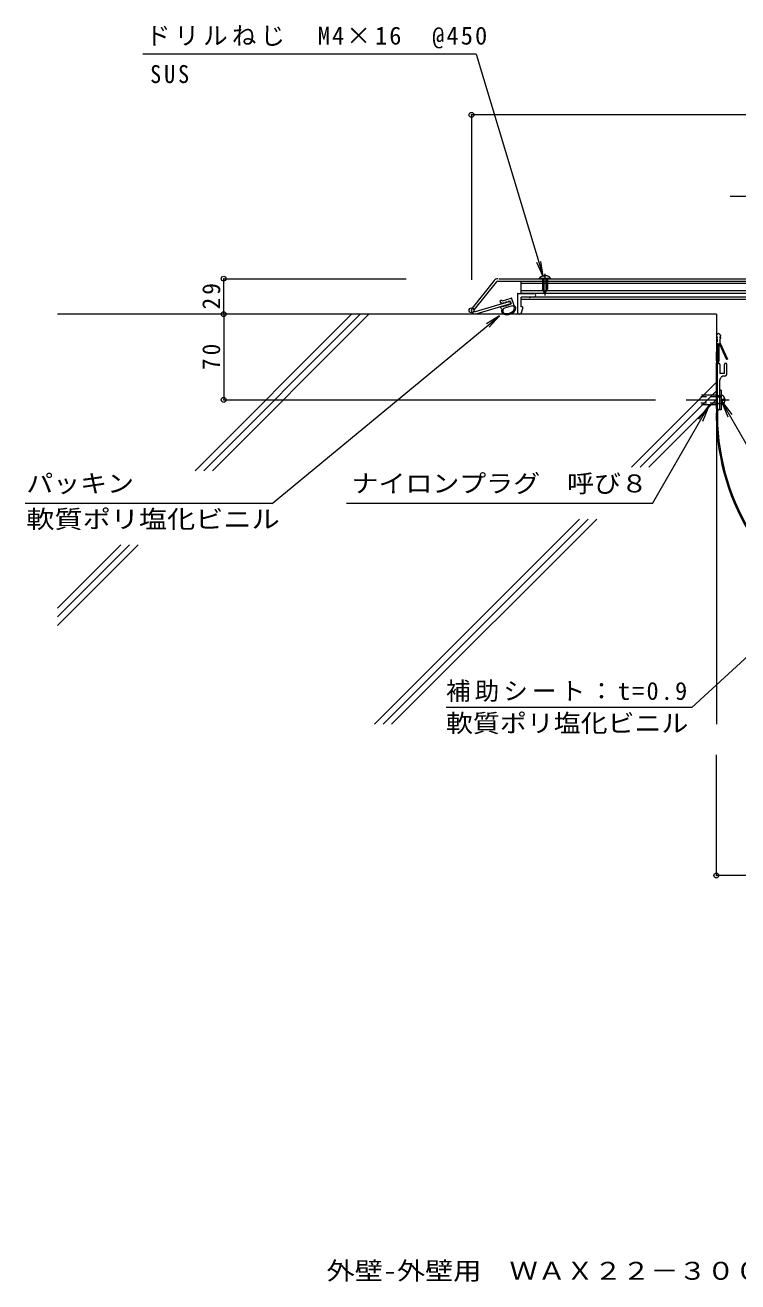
# Model space of a CAD drawing. Units: millimetres, scale not verified. Extents: x -599 to 627, y -675 to 352.
# Drawn here: x -599 to -17, y -675 to 352 of the extents above; entities that cross this region are included whole.
import ezdxf
from ezdxf.enums import TextEntityAlignment as Align

# ---------------------------------------------------------------- set-up
doc = ezdxf.new("R2010")
doc.units = ezdxf.units.MM
doc.header["$LTSCALE"] = 5
doc.header["$PDMODE"] = 32
doc.header["$PDSIZE"] = 4
doc.linetypes.add('CHAIN1', pattern=[8, 5, -1, 1, -1])
doc.linetypes.add('DASHED1', pattern=[1.8, 1.2, -0.6])
for name, color, linetype, lineweight in [('A-1', 2, 'Continuous', 9), ('A-3', 4, 'Continuous', 9), ('A-4', 7, 'Continuous', 9), ('A-5', 7, 'Continuous', 9), ('A-6', 6, 'Continuous', 5), ('A-D', 2, 'Continuous', 9), ('A-E', 4, 'Continuous', 9), ('A-F', 2, 'Continuous', 9)]:
    doc.layers.add(name, color=color, linetype=linetype, lineweight=lineweight)
doc.layers.add('F-5_F-5ﾚｲﾔ', color=2, linetype='Continuous')
doc.styles.add('ＭＳ ゴシック', font='')
doc.styles.get('ＭＳ ゴシック').set_extended_font_data('MS Gothic')

msp = doc.modelspace()

# ---------------------------------------------------------------- linework, layer by layer
at = {"layer": 'A-1'}
for p, q in [((-193.618, 132.567), (-193.618, 142.567)), ((226.382, 140.567), (-193.618, 140.567)), ((226.382, 134.567), (-193.618, 134.567)), ((-196.118, 132.567), (-183.118, 132.567)), ((226.382, 132.567), (-193.618, 132.567)), ((-193.618, 121.567), (-193.618, 129.567)), ((-186.618, 129.567), (-193.618, 129.567)), ((226.461, 129.567), (-193.618, 129.567)), ((-186.618, 129.566), (-193.618, 129.566)), ((226.382, 127.567), (-193.618, 127.567)), ((-186.52, 129.302), (-186.717, 129.528)), ((-186.618, 129.39), (-186.618, 129.566)), ((-186.328, 129.211), (-185.618, 129.566)), ((-183.118, 129.566), (-185.618, 129.566)), ((-194.736, 115.567), (-195.118, 115.567)), ((-192.418, 121.567), (-193.618, 121.567)), ((-193.298, 116.638), (-192.418, 119.59)), ((-192.418, 121.567), (-192.418, 119.59))]:
    msp.add_line(p, q, dxfattribs=at)
for centre, radius, start, end in [((-196.118, 132.067), 0.5, 90, 180), ((-186.418, 129.39), 0.2, 180, 296.56505), ((-183.118, 131.067), 1.5, 270, 90), ((-195.118, 117.067), 1.5, 180, 270), ((-194.736, 117.067), 1.5, 270, 343.39296)]:
    msp.add_arc(centre, radius, start, end, dxfattribs=at)
at = {"layer": 'A-3'}
for p, q in [((-33.6, 92.104), (-33.352, 93.363)), ((-32.564, 99.869), (-33.352, 99.081)), ((-33.352, 95.457), (-33.352, 93.363)), ((-32.14, 99.869), (-31.352, 99.081)), ((-31.352, 95.457), (-31.352, 92.457)), ((-34.102, 77.687), (-33.6, 92.104)), ((-33.304, 77.687), (-32.802, 91.866)), ((-32.802, 77.666), (-32.802, 91.866)), ((-33.304, 77.687), (-34.102, 77.687)), ((-34.101, 75.622), (-33.978, 75.737)), ((-34.101, 38.589), (-34.101, 75.622)), ((-33.978, 75.737), (-33.77, 75.937)), ((-33.77, 75.937), (-33.57, 76.141)), ((-33.57, 76.141), (-33.384, 76.352)), ((-33.384, 76.352), (-33.218, 76.574)), ((-33.218, 76.574), (-33.077, 76.81)), ((-33.202, 38.562), (-33.202, 75.691)), ((-33.186, 75.691), (-33.063, 75.806)), ((-33.077, 76.81), (-33.009, 76.953)), ((-33.063, 75.806), (-32.854, 76.006)), ((-33.009, 76.953), (-32.983, 77.017)), ((-32.983, 77.017), (-32.942, 77.129)), ((-32.942, 77.129), (-32.907, 77.244)), ((-32.907, 77.244), (-32.875, 77.361)), ((-32.875, 77.361), (-32.845, 77.479)), ((-32.854, 76.006), (-32.654, 76.21)), ((-32.845, 77.479), (-32.817, 77.597)), ((-32.817, 77.597), (-32.802, 77.666)), ((-32.654, 76.21), (-32.468, 76.421)), ((-32.468, 76.421), (-32.302, 76.643)), ((-32.302, 76.643), (-32.161, 76.879)), ((-32.161, 76.879), (-32.093, 77.022)), ((-32.093, 77.022), (-32.067, 77.086)), ((-32.067, 77.086), (-32.027, 77.198)), ((-32.027, 77.198), (-31.991, 77.313)), ((-31.991, 77.313), (-31.959, 77.43)), ((-31.959, 77.43), (-31.93, 77.548)), ((-31.93, 77.548), (-31.902, 77.666)), ((-31.902, 77.666), (-31.886, 77.736))]:
    msp.add_line(p, q, dxfattribs=at)
for points in [[(-33.352, 96.707), (-33.463, 96.567), (-33.647, 96.323), (-33.814, 96.071), (-33.954, 95.807), (-34.019, 95.646), (-34.031, 95.606), (-34.053, 95.537), (-34.072, 95.468), (-34.102, 95.358)], [(-33.352, 97.957), (-33.463, 97.817), (-33.647, 97.573), (-33.814, 97.321), (-33.954, 97.057), (-34.019, 96.896), (-34.031, 96.857), (-34.053, 96.787), (-34.072, 96.718), (-34.092, 96.648)], [(-33.352, 99.081), (-33.446, 98.973), (-33.604, 98.784), (-33.751, 98.59), (-33.882, 98.386), (-33.946, 98.262), (-33.971, 98.207), (-34.011, 98.111), (-34.048, 98.014), (-34.082, 97.915)], [(-31.352, 99.081), (-31.258, 98.973), (-31.1, 98.784), (-30.953, 98.59), (-30.823, 98.386), (-30.758, 98.262), (-30.733, 98.207), (-30.693, 98.111), (-30.656, 98.014), (-30.622, 97.915), (-30.602, 97.857)], [(-31.352, 97.957), (-31.242, 97.817), (-31.058, 97.573), (-30.889, 97.321), (-30.75, 97.057), (-30.685, 96.896), (-30.672, 96.857), (-30.651, 96.787), (-30.632, 96.718), (-30.613, 96.648), (-30.602, 96.607)], [(-31.352, 96.707), (-31.242, 96.567), (-31.058, 96.323), (-30.889, 96.071), (-30.75, 95.807), (-30.685, 95.646), (-30.672, 95.606), (-30.651, 95.537), (-30.632, 95.468), (-30.613, 95.398), (-30.602, 95.357)], [(-31.352, 92.457), (-25.028, 78.855), (-25.752, 78.518)], [(-31.902, 77.666), (-31.902, 91.742), (-25.752, 78.518)]]:
    msp.add_lwpolyline(points, dxfattribs=at)
for centre, radius, start, end in [((-33.359, 95.146), 2.811, 89.86011, 105.33086), ((-33.359, 93.896), 2.811, 89.86011, 105.33086), ((-33.359, 92.646), 2.811, 89.86011, 105.33086), ((-32.352, 99.657), 0.3, 45, 135), ((-31.345, 95.146), 2.811, 74.66914, 90.13989), ((-31.345, 93.896), 2.811, 74.66914, 90.13989), ((-31.345, 92.646), 2.811, 74.66914, 90.13989), ((152.331, 33.963), 186.49, 178.5787, 307.50912), ((152.331, 33.963), 185.59, 178.5787, 307.37263)]:
    msp.add_arc(centre, radius, start, end, dxfattribs=at)
at = {"layer": 'A-4'}
for p, q in [((-230.409, 327.987), (-502.409, 327.987)), ((-234.118, 278.382), (-234.118, 143.755)), ((265.882, 278.382), (-234.118, 278.382)), ((129.788, 211.652), (-22.9, 211.652)), ((-175.551, 146.394), (-177.573, 158.73)), ((-436.465, 115.567), (-436.465, 45.567)), ((-396.851, -38.972), (-211.235, 114.216)), ((-211.235, 114.216), (-221.832, 107.586)), ((-211.235, 114.216), (-219.755, 105.07)), ((-436.465, 45.567), (-83.726, 45.567)), ((-86.185, -38.972), (-39.587, 41.739)), ((-39.587, 41.739), (-48.718, 29.838)), ((-39.587, 41.739), (-45.327, 27.88)), ((-30.58, 45.517), (-21.449, 33.616)), ((-30.58, 45.517), (-24.84, 31.658)), ((43.933, -83.544), (-30.58, 45.517)), ((-396.851, -38.972), (-598.649, -38.972)), ((-86.185, -38.972), (-336.234, -38.972)), ((-54.056, -205.639), (-254.695, -205.639)), ((-34.102, -342.922), (-34.102, -244.38)), ((265.882, -342.922), (-34.102, -342.922))]:
    msp.add_line(p, q, dxfattribs=at)
at = {"layer": 'A-4', "color": 3}
for p, q in [((-211.873, 144.567), (244.254, 144.567)), ((-214.055, 141.812), (-231.9, 119.377)), ((-230.834, 117.796), (-202.46, 126.2)), ((-201.892, 124.283), (-202.483, 126.279))]:
    msp.add_line(p, q, dxfattribs=at)
at = {"layer": 'A-4'}
for points in [[(-230.409, 327.987), (-175.551, 146.394), (-180.697, 157.786)], [(-436.465, 115.567), (-436.465, 144.567), (-287.489, 144.567)]]:
    msp.add_lwpolyline(points, dxfattribs=at)
at = {"layer": 'A-4', "color": 3}
for centre, radius, start, end in [((-212.489, 140.567), 4, 90, 141.5), ((-212.489, 140.567), 2, 90, 141.5), ((-231.118, 118.755), 1, 141.5, 286.5)]:
    msp.add_arc(centre, radius, start, end, dxfattribs=at)
at = {"layer": 'A-4'}
for p in [(-234.118, 278.382), (-436.465, 144.567), (-436.465, 115.567), (-234.118, 118.755), (-436.465, 45.567), (-34.102, -342.922)]:
    msp.add_point(p, dxfattribs=at)
at = {"layer": 'A-5', "color": 3}
for p, q in [((-215.62, 143.057), (-233.465, 120.622)), ((-230.266, 115.878), (-201.892, 124.283))]:
    msp.add_line(p, q, dxfattribs=at)
at = {"layer": 'A-5'}
msp.add_lwpolyline([(-54.056, -205.639), (42.336, -117.287), (34.303, -126.863)], dxfattribs=at)
at = {"layer": 'A-5', "color": 3}
msp.add_arc((-231.118, 118.755), 3, 141.5, 286.5, dxfattribs=at)
at = {"layer": 'A-6'}
for p, q in [((-34.102, 115.567), (-572.156, 115.567)), ((-459.835, -12.226), (-332.042, 115.567)), ((-452.764, -12.226), (-324.971, 115.567)), ((-445.693, -12.226), (-317.9, 115.567)), ((-34.102, 115.567), (-34.102, -219.38)), ((-103.307, -9.251), (-34.102, 59.954)), ((-96.236, -9.251), (-34.102, 52.883)), ((-89.165, -9.251), (-34.102, 45.812)), ((-313.435, -219.38), (-145.997, -51.942)), ((-306.364, -219.38), (-138.926, -51.942)), ((-299.293, -219.38), (-131.855, -51.942)), ((-572.156, -124.547), (-520.471, -72.862)), ((-572.156, -131.618), (-513.4, -72.862)), ((-572.156, -138.689), (-506.329, -72.862))]:
    msp.add_line(p, q, dxfattribs=at)
at = {"layer": 'A-D'}
for p, q in [((-211.559, 142.567), (-44.914, 142.567)), ((-176.118, 138.867), (-176.118, 138.485)), ((-40.914, 142.567), (222.252, 142.567)), ((-196.618, 132.067), (-196.618, 117.067))]:
    msp.add_line(p, q, dxfattribs=at)
at = {"layer": 'A-E', "color": 2}
for p, q in [((-178.818, 144.855), (-178.818, 144.567)), ((-169.418, 144.855), (-178.818, 144.855)), ((-169.418, 144.567), (-178.818, 144.567)), ((-176.118, 144.567), (-176.118, 141.534)), ((-175.518, 144.567), (-175.518, 134.992)), ((-174.618, 147.046), (-174.618, 146.646)), ((-173.618, 146.646), (-174.618, 146.646)), ((-173.618, 147.046), (-173.618, 146.646)), ((-172.718, 144.567), (-172.718, 134.992)), ((-172.118, 144.567), (-172.118, 136.031)), ((-169.418, 144.855), (-169.418, 144.567)), ((-176.118, 141.534), (-176.118, 136.031)), ((-174.118, 132.567), (-176.118, 136.031)), ((-174.118, 132.567), (-172.118, 136.031))]:
    msp.add_line(p, q, dxfattribs=at)
at = {"layer": 'A-E', "color": 2, "linetype": 'CHAIN1'}
msp.add_line((-174.118, 148.473), (-174.118, 130.946), dxfattribs=at)
at = {"layer": 'A-E', "color": 3}
for p, q in [((-212.489, 142.567), (-194.618, 142.567)), ((-212.184, 142.567), (244.254, 142.567))]:
    msp.add_line(p, q, dxfattribs=at)
at = {"layer": 'A-E'}
for p, q in [((-209.778, 126.785), (-211.046, 125.93)), ((-211.046, 125.93), (-209.836, 124.334)), ((-209.42, 124.614), (-209.836, 124.334)), ((-209.42, 124.614), (-207.96, 124.542)), ((-209.1, 126.673), (-208.86, 126.357)), ((-208.86, 126.357), (-201.677, 128.578)), ((-208.081, 125.028), (-207.96, 124.542)), ((-208.081, 125.028), (-206.62, 124.956)), ((-206.741, 125.442), (-206.62, 124.956)), ((-206.741, 125.442), (-205.281, 125.371)), ((-205.64, 122.527), (-204.484, 123.424)), ((-205.402, 125.856), (-205.281, 125.371)), ((-205.402, 125.856), (-203.941, 125.785)), ((-204.305, 122.957), (-204.484, 123.424)), ((-204.305, 122.957), (-203.149, 123.853)), ((-204.062, 126.271), (-203.941, 125.785)), ((-204.062, 126.271), (-202.601, 126.199)), ((-202.97, 123.386), (-203.149, 123.853)), ((-202.97, 123.386), (-201.815, 124.282)), ((-202.303, 125.701), (-201.815, 124.282)), ((-199.407, 123.434), (-201.063, 128.241)), ((-208.489, 122.137), (-208.31, 121.669)), ((-208.31, 121.669), (-207.154, 122.566)), ((-200.828, 122.499), (-207.949, 120.21)), ((-206.975, 122.098), (-207.154, 122.566)), ((-206.975, 122.098), (-205.819, 122.995)), ((-205.64, 122.527), (-205.819, 122.995))]:
    msp.add_line(p, q, dxfattribs=at)
msp.add_lwpolyline([(-209.848, 120.095), (-210.396, 121.524), (-208.489, 122.137)], dxfattribs=at)
at = {"layer": 'A-E', "color": 2}
for start, end in [(94.70146, 140.39801), (39.60199, 85.29808)]:
    msp.add_arc((-174.118, 140.967), 6.1, start, end, dxfattribs=at)
at = {"layer": 'A-E'}
for centre, start, end in [((-209.498, 126.371), 37.17761, 124), ((-201.529, 128.1), 14, 107.17989), ((-199.88, 123.271), 321.65065, 19), ((-209.381, 120.274), 201, 273.19142)]:
    msp.add_arc(centre, 0.5, start, end, dxfattribs=at)
for major_axis, ratio, start_param, end_param in [((5.695, 1.961), 0.6759, 2.57895806, 6.78885435), ((4.75, 1.636), 0.6113, 2.37724145, 6.98016546)]:
    msp.add_ellipse((-203.829, 119.381), major_axis=major_axis, ratio=ratio, start_param=start_param, end_param=end_param, dxfattribs=at)
at = {"layer": 'A-F'}
for p, q in [((-33.202, 38.562), (-33.202, 74.567)), ((-31.202, 74.567), (-31.202, 67.067)), ((-27.452, 67.067), (-27.452, 74.567)), ((-25.452, 67.061), (-25.452, 74.567)), ((-27.452, 67.067), (-31.202, 67.067)), ((-31.202, 37.567), (-31.202, 61.567)), ((-30.202, 53.567), (-31.202, 53.567)), ((-30.202, 53.567), (-30.202, 37.567)), ((-33.202, 49.367), (-46.202, 49.367)), ((-46.202, 41.767), (-33.202, 41.767)), ((-33.202, 48.117), (-30.202, 48.117)), ((-33.202, 43.017), (-30.202, 43.017)), ((-31.202, 42.317), (-33.202, 42.317)), ((-30.202, 48.817), (-31.202, 48.817)), ((-30.202, 42.317), (-31.202, 42.317)), ((-30.202, 42.317), (-31.202, 42.317)), ((-27.302, 46.467), (-27.302, 44.667)), ((-30.202, 37.567), (-31.202, 37.567))]:
    msp.add_line(p, q, dxfattribs=at)
at = {"layer": 'A-F', "linetype": 'CHAIN1'}
msp.add_line((-58.726, 45.567), (-19.2, 45.567), dxfattribs=at)
at = {"layer": 'A-F', "linetype": 'DASHED1'}
for p, q in [((-33.202, 48.117), (-46.77, 48.117)), ((-33.202, 43.017), (-46.77, 43.017)), ((-28.936, 45.071), (-28.936, 46.062)), ((-27.786, 46.062), (-28.936, 46.062)), ((-27.786, 45.071), (-28.936, 45.071))]:
    msp.add_line(p, q, dxfattribs=at)
at = {"layer": 'A-F', "color": 5, "lineweight": 5}
msp.add_line((-28.064, 45.93), (-27.893, 46.101), dxfattribs=at)
at = {"layer": 'A-F'}
msp.add_lwpolyline([(-30.202, 48.817), (-31.202, 48.817), (-33.202, 48.817)], dxfattribs=at)
for centre, radius, start, end in [((-32.202, 74.567), 1, 0, 180), ((-26.452, 74.567), 1, 0, 180), ((-27.702, 61.567), 3.5, 87.39308, 180), ((-27.452, 67.061), 2, 267.39302, 0), ((-30.202, 46.467), 2.9, 0, 90), ((-30.202, 44.667), 2.9, 270, 0), ((-32.202, 38.567), 1, 180, 359.29224)]:
    msp.add_arc(centre, radius, start, end, dxfattribs=at)
at = {"layer": 'A-F', "linetype": 'DASHED1'}
for centre, start, end in [((-27.786, 46.562), 270, 14.41449), ((-27.786, 44.571), 345.58551, 90)]:
    msp.add_arc(centre, 0.5, start, end, dxfattribs=at)

# ---------------------------------------------------------------- texts
at = {"layer": 'A-4', "color": 2, "style": 'ＭＳ ゴシック'}
for s, width, p in [('パッキン', 1.1, (-597.694, -34.399)), ('ナイロンプラグ\u3000呼び８', 1.1, (-332.028, -34.399)), ('軟質ポリ塩化ビニル', 1.15, (-597.694, -63.546)), ('軟質ポリ塩化ビニル', 1.1, (-254.899, -230.212))]:
    msp.add_text(s, height=14.66, dxfattribs=dict(at, width=width)).set_placement(p, align=Align.BOTTOM_LEFT)
at = {"layer": 'A-4', "color": 2, "char_height": 14.66, "attachment_point": 7, "style": 'ＭＳ ゴシック'}
for s, insert in [('\\T1.17;ドリルねじ\u3000M4×16\u3000@450', (-500.002, 332.56)), ('\\T1.27;\\W0.9;SUS', (-496.517, 304.115)), ('\\T1.17;補助シート：t=0.9', (-254.899, -201.065))]:
    msp.add_mtext(s, dxfattribs=dict(at, insert=insert))
at = {"layer": 'A-4', "color": 2, "char_height": 14.66, "attachment_point": 7, "rotation": 90, "style": 'ＭＳ ゴシック'}
for s, insert in [('\\T1.27;\\W0.95;29', (-439.121, 119.442)), ('\\T1.27;\\W0.95;70', (-439.121, 69.942))]:
    msp.add_mtext(s, dxfattribs=dict(at, insert=insert))
at = {"layer": 'F-5_F-5ﾚｲﾔ', "style": 'ＭＳ ゴシック', "width": 1.15}
msp.add_text('外壁-外壁用\u3000ＷＡＸ２２－３００Ｇ', height=14.66, dxfattribs=at).set_placement((-352.437, -677.437), align=Align.BOTTOM_LEFT)

doc.saveas('drawing.dxf')
